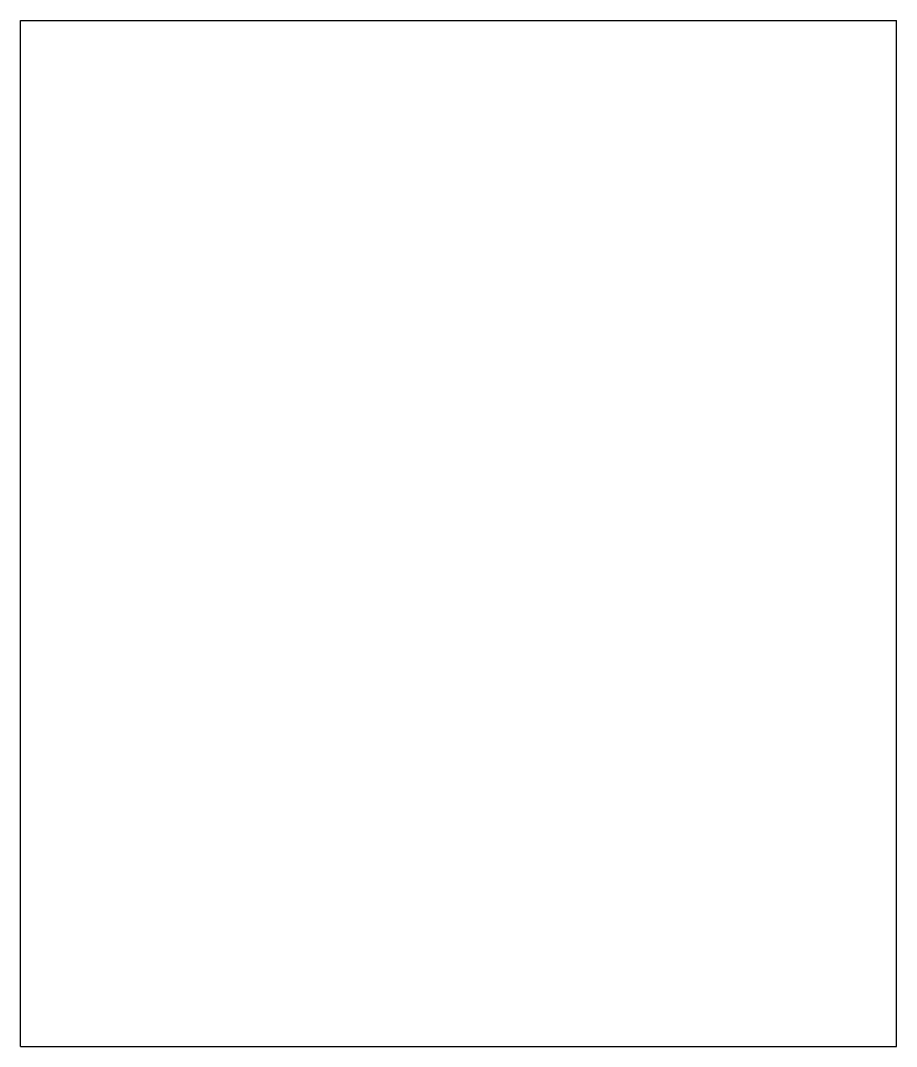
# Model space of a CAD drawing. Header units: millimetres. Extents: x -11 to 65, y -10.5 to 78.5.
import ezdxf

# ---------------------------------------------------------------- set-up
doc = ezdxf.new("R2010")
doc.units = ezdxf.units.MM

msp = doc.modelspace()

# ---------------------------------------------------------------- linework, layer by layer
for p, q in [((-11, -10.5), (-11, 78.5)), ((-11, 78.5), (65, 78.5)), ((65, -10.5), (65, 78.5)), ((-11, -10.5), (65, -10.5))]:
    msp.add_line(p, q)

doc.saveas('drawing.dxf')
